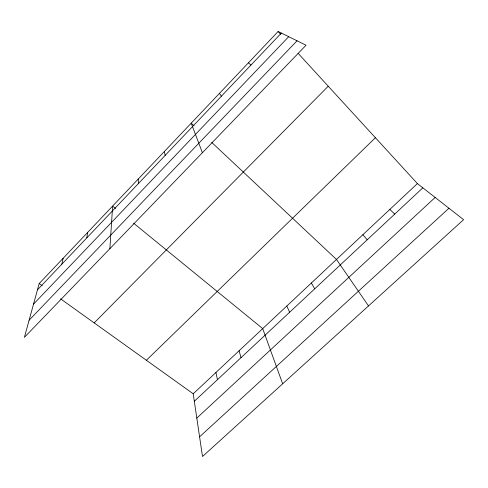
<?xml version="1.0" encoding="UTF-8"?>
<svg xmlns="http://www.w3.org/2000/svg" width="488" height="488" viewBox="0 0 488 488"><rect width="100%" height="100%" fill="white"/><g stroke="black" fill="none" stroke-linecap="round" stroke-linejoin="round"><path stroke-width="0.73" d="M109.867 248.691L112.63 206.064L115.546 208.449M86.791 237.912L87.608 232.465M61.848 264.173L63.135 258.28M39.199 283.528L24.4 337.336L306.043 45.219L278.123 31.488L39.199 283.528L42.249 285.712M37.46 289.848L281.35 33.074M33.526 304.146L288.701 36.691M29.103 320.232L297.058 40.797M94.184 322.891L328.241 86.217M146.382 360.26L375.412 137.732M193.211 393.785L417.399 183.579L463.6 219.673L202.496 456.512L193.211 393.785L60.549 298.815M194.322 401.276L422.846 187.837M196.81 418.1L435.156 197.451M199.586 436.821L448.96 208.236M133.639 223.223L262.709 328.625L282.656 383.8M248.435 62.806L250.991 65.038M193.98 125.782L191.204 123.177L202.386 152.732M211.737 142.441L336.482 259.451L368.513 305.921M389.845 209.419L394.719 214.11M278.123 31.488L280.685 34.288M298.113 53.32L417.399 183.579M362.877 234.704L367.202 239.809M219.472 93.361L221.381 96.209M311.393 282.979L314.693 288.853M286.804 306.031L289.634 312.259M239.089 350.774L241.023 357.661M215.928 372.49L217.441 379.682M164.407 151.445L165.145 155.422M138.226 179.066L138.415 183.555"/></g></svg>
